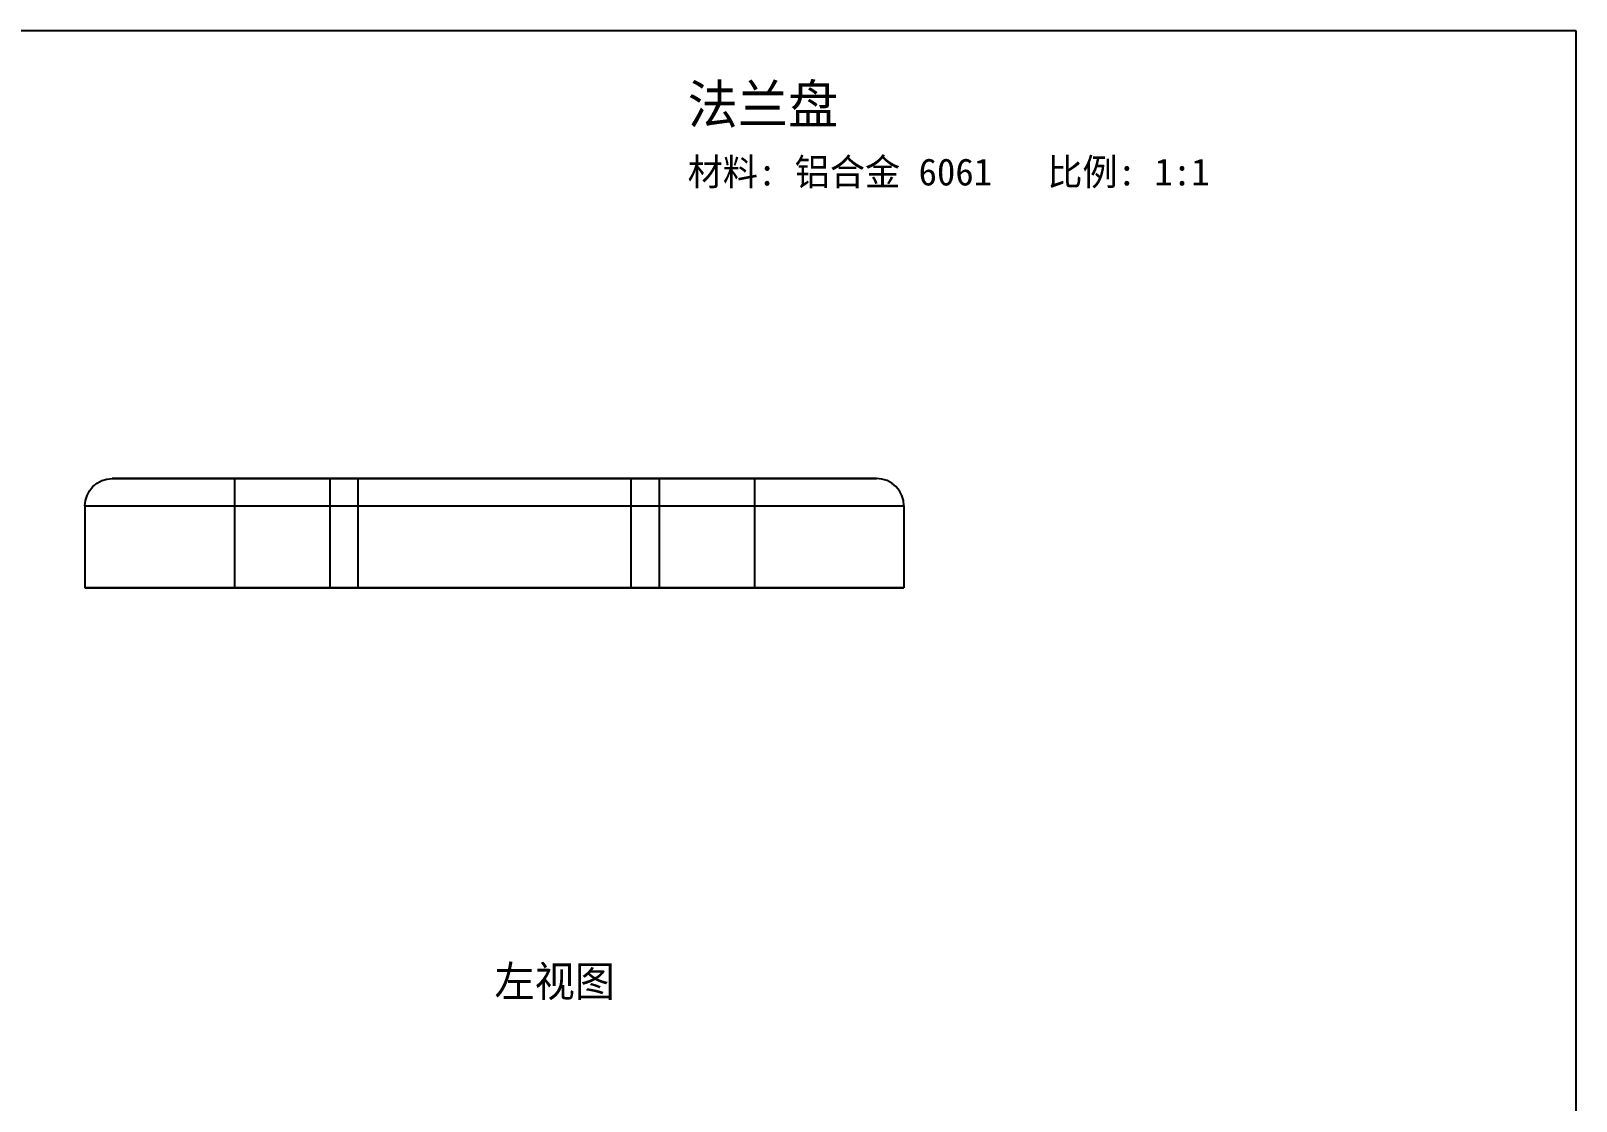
# Model space of a CAD drawing. Header units: metres. Extents: x 10 to 410, y 10 to 287.
# Drawn here: x 210 to 410, y 148.5 to 287 of the extents above; entities that cross this region are included whole.
import ezdxf

# ---------------------------------------------------------------- set-up
doc = ezdxf.new("R2010")
doc.units = ezdxf.units.M

msp = doc.modelspace()

# ---------------------------------------------------------------- linework, layer by layer
at = {"layer": 'BORDER'}
for p, q in [((410, 287), (10, 287)), ((410, 10), (410, 287))]:
    msp.add_line(p, q, dxfattribs=at)
at = {"layer": 'HIDDEN'}
for p, q in [((220.844369, 229.066667), (220.533333, 229.066667)), ((221.773566, 229.066667), (220.844369, 229.066667)), ((223.309238, 229.066667), (221.773566, 229.066667)), ((225.432073, 229.066667), (223.309238, 229.066667)), ((228.115376, 229.066667), (225.432073, 229.066667)), ((231.325403, 229.066667), (228.115376, 229.066667)), ((235.021785, 229.066667), (231.325403, 229.066667)), ((239.158038, 229.066667), (235.021785, 229.066667)), ((236.372663, 229.066667), (236.333783, 229.066667)), ((236.333783, 229.066667), (236.488812, 229.066667)), ((236.372663, 229.066667), (236.333783, 229.066667)), ((236.333783, 229.066667), (236.488812, 229.066667)), ((236.333783, 229.066667), (236.333783, 214.933333)), ((236.333783, 229.066667), (236.333783, 214.933333)), ((236.488812, 229.066667), (236.372663, 229.066667)), ((236.488812, 229.066667), (236.372663, 229.066667)), ((236.680771, 229.066667), (236.488812, 229.066667)), ((236.488812, 229.066667), (236.946126, 229.066667)), ((236.680771, 229.066667), (236.488812, 229.066667)), ((236.488812, 229.066667), (236.946126, 229.066667)), ((236.946126, 229.066667), (236.680771, 229.066667)), ((236.946126, 229.066667), (236.680771, 229.066667)), ((237.281538, 229.066667), (236.946126, 229.066667)), ((236.946126, 229.066667), (237.682792, 229.066667)), ((237.281538, 229.066667), (236.946126, 229.066667)), ((236.946126, 229.066667), (237.682792, 229.066667)), ((237.682792, 229.066667), (237.281538, 229.066667)), ((237.682792, 229.066667), (237.281538, 229.066667)), ((238.14484, 229.066667), (237.682792, 229.066667)), ((237.682792, 229.066667), (238.661871, 229.066667)), ((238.14484, 229.066667), (237.682792, 229.066667)), ((237.682792, 229.066667), (238.661871, 229.066667)), ((238.661871, 229.066667), (238.14484, 229.066667)), ((238.661871, 229.066667), (238.14484, 229.066667)), ((239.227385, 229.066667), (238.661871, 229.066667)), ((238.661871, 229.066667), (239.834269, 229.066667)), ((239.227385, 229.066667), (238.661871, 229.066667)), ((238.661871, 229.066667), (239.834269, 229.066667)), ((243.682147, 229.066667), (239.158038, 229.066667)), ((239.834269, 229.066667), (239.227385, 229.066667)), ((239.834269, 229.066667), (239.227385, 229.066667)), ((240.474891, 229.066667), (239.834269, 229.066667)), ((239.834269, 229.066667), (241.141195, 229.066667)), ((240.474891, 229.066667), (239.834269, 229.066667)), ((239.834269, 229.066667), (241.141195, 229.066667)), ((241.141195, 229.066667), (240.474891, 229.066667)), ((241.141195, 229.066667), (240.474891, 229.066667)), ((241.824803, 229.066667), (241.141195, 229.066667)), ((241.141195, 229.066667), (242.517116, 229.066667)), ((241.824803, 229.066667), (241.141195, 229.066667)), ((241.141195, 229.066667), (242.517116, 229.066667)), ((242.517116, 229.066667), (241.824803, 229.066667)), ((242.517116, 229.066667), (241.824803, 229.066667)), ((242.517116, 229.066667), (243.893038, 229.066667)), ((243.20943, 229.066667), (242.517116, 229.066667)), ((242.517116, 229.066667), (243.893038, 229.066667)), ((243.20943, 229.066667), (242.517116, 229.066667)), ((243.893038, 229.066667), (243.20943, 229.066667)), ((243.893038, 229.066667), (243.20943, 229.066667)), ((248.537218, 229.066667), (243.682147, 229.066667)), ((243.893038, 229.066667), (245.199964, 229.066667)), ((244.559342, 229.066667), (243.893038, 229.066667)), ((243.893038, 229.066667), (245.199964, 229.066667)), ((244.559342, 229.066667), (243.893038, 229.066667)), ((245.199964, 229.066667), (244.559342, 229.066667)), ((245.199964, 229.066667), (244.559342, 229.066667)), ((245.199964, 229.066667), (246.372362, 229.066667)), ((245.806848, 229.066667), (245.199964, 229.066667)), ((245.199964, 229.066667), (246.372362, 229.066667)), ((245.806848, 229.066667), (245.199964, 229.066667)), ((246.372362, 229.066667), (245.806848, 229.066667)), ((246.372362, 229.066667), (245.806848, 229.066667)), ((246.372362, 229.066667), (247.351441, 229.066667)), ((246.889393, 229.066667), (246.372362, 229.066667)), ((246.372362, 229.066667), (247.351441, 229.066667)), ((246.889393, 229.066667), (246.372362, 229.066667)), ((247.351441, 229.066667), (246.889393, 229.066667)), ((247.351441, 229.066667), (246.889393, 229.066667)), ((247.351441, 229.066667), (248.088107, 229.066667)), ((247.752694, 229.066667), (247.351441, 229.066667)), ((247.351441, 229.066667), (248.088107, 229.066667)), ((247.752694, 229.066667), (247.351441, 229.066667)), ((248.088107, 229.066667), (247.752694, 229.066667)), ((248.088107, 229.066667), (247.752694, 229.066667)), ((248.088107, 229.066667), (248.545421, 229.066667)), ((248.353462, 229.066667), (248.088107, 229.066667)), ((248.088107, 229.066667), (248.545421, 229.066667)), ((248.353462, 229.066667), (248.088107, 229.066667)), ((248.545421, 229.066667), (248.353462, 229.066667)), ((248.545421, 229.066667), (248.353462, 229.066667)), ((253.662196, 229.066667), (248.537218, 229.066667)), ((248.545421, 229.066667), (248.70045, 229.066667)), ((248.66157, 229.066667), (248.545421, 229.066667)), ((248.545421, 229.066667), (248.70045, 229.066667)), ((248.66157, 229.066667), (248.545421, 229.066667)), ((248.70045, 229.066667), (248.66157, 229.066667)), ((248.70045, 229.066667), (248.66157, 229.066667)), ((248.70045, 229.066667), (248.70045, 214.933333)), ((248.70045, 229.066667), (248.70045, 214.933333)), ((252.444418, 229.066667), (252.333333, 229.066667)), ((252.333333, 229.066667), (252.776274, 229.066667)), ((252.333333, 229.066667), (252.333333, 214.933333)), ((252.776274, 229.066667), (252.444418, 229.066667)), ((253.324728, 229.066667), (252.776274, 229.066667)), ((252.776274, 229.066667), (254.082883, 229.066667)), ((254.082883, 229.066667), (253.324728, 229.066667)), ((258.992631, 229.066667), (253.662196, 229.066667)), ((255.041206, 229.066667), (254.082883, 229.066667)), ((254.082883, 229.066667), (256.187644, 229.066667)), ((256.187644, 229.066667), (255.041206, 229.066667)), ((257.50778, 229.066667), (256.187644, 229.066667)), ((256.187644, 229.066667), (258.985014, 229.066667)), ((258.985014, 229.066667), (257.50778, 229.066667)), ((260.600767, 229.066667), (258.985014, 229.066667)), ((258.985014, 229.066667), (262.334721, 229.066667)), ((264.461491, 229.066667), (258.992631, 229.066667)), ((262.334721, 229.066667), (260.600767, 229.066667)), ((264.16507, 229.066667), (262.334721, 229.066667)), ((262.334721, 229.066667), (266.068797, 229.066667)), ((266.068797, 229.066667), (264.16507, 229.066667)), ((270, 229.066667), (264.461491, 229.066667)), ((268.021961, 229.066667), (266.068797, 229.066667)), ((266.068797, 229.066667), (270, 229.066667)), ((270, 229.066667), (268.021961, 229.066667)), ((275.538509, 229.066667), (270, 229.066667)), ((270, 229.066667), (273.931203, 229.066667)), ((271.978039, 229.066667), (270, 229.066667)), ((273.931203, 229.066667), (271.978039, 229.066667)), ((273.931203, 229.066667), (277.665279, 229.066667)), ((275.83493, 229.066667), (273.931203, 229.066667)), ((281.007369, 229.066667), (275.538509, 229.066667)), ((277.665279, 229.066667), (275.83493, 229.066667)), ((277.665279, 229.066667), (281.014986, 229.066667)), ((279.399233, 229.066667), (277.665279, 229.066667)), ((281.014986, 229.066667), (279.399233, 229.066667)), ((286.337804, 229.066667), (281.007369, 229.066667)), ((281.014986, 229.066667), (283.812356, 229.066667)), ((282.49222, 229.066667), (281.014986, 229.066667)), ((283.812356, 229.066667), (282.49222, 229.066667)), ((283.812356, 229.066667), (285.917117, 229.066667)), ((284.958794, 229.066667), (283.812356, 229.066667)), ((285.917117, 229.066667), (284.958794, 229.066667)), ((285.917117, 229.066667), (287.223726, 229.066667)), ((286.675272, 229.066667), (285.917117, 229.066667)), ((291.462782, 229.066667), (286.337804, 229.066667)), ((287.223726, 229.066667), (286.675272, 229.066667)), ((287.223726, 229.066667), (287.666667, 229.066667)), ((287.555582, 229.066667), (287.223726, 229.066667)), ((287.666667, 229.066667), (287.555582, 229.066667)), ((287.666667, 229.066667), (287.666667, 214.933333)), ((291.33843, 229.066667), (291.29955, 229.066667)), ((291.29955, 229.066667), (291.454579, 229.066667)), ((291.33843, 229.066667), (291.29955, 229.066667)), ((291.29955, 229.066667), (291.454579, 229.066667)), ((291.29955, 229.066667), (291.29955, 214.933333)), ((291.29955, 229.066667), (291.29955, 214.933333)), ((291.454579, 229.066667), (291.33843, 229.066667)), ((291.454579, 229.066667), (291.33843, 229.066667)), ((291.646538, 229.066667), (291.454579, 229.066667)), ((291.454579, 229.066667), (291.911893, 229.066667)), ((291.646538, 229.066667), (291.454579, 229.066667)), ((291.454579, 229.066667), (291.911893, 229.066667)), ((296.317853, 229.066667), (291.462782, 229.066667)), ((291.911893, 229.066667), (291.646538, 229.066667)), ((291.911893, 229.066667), (291.646538, 229.066667)), ((292.247306, 229.066667), (291.911893, 229.066667)), ((291.911893, 229.066667), (292.648559, 229.066667)), ((292.247306, 229.066667), (291.911893, 229.066667)), ((291.911893, 229.066667), (292.648559, 229.066667)), ((292.648559, 229.066667), (292.247306, 229.066667)), ((292.648559, 229.066667), (292.247306, 229.066667)), ((293.110607, 229.066667), (292.648559, 229.066667)), ((292.648559, 229.066667), (293.627638, 229.066667)), ((293.110607, 229.066667), (292.648559, 229.066667)), ((292.648559, 229.066667), (293.627638, 229.066667)), ((293.627638, 229.066667), (293.110607, 229.066667)), ((293.627638, 229.066667), (293.110607, 229.066667)), ((294.193152, 229.066667), (293.627638, 229.066667)), ((293.627638, 229.066667), (294.800036, 229.066667)), ((294.193152, 229.066667), (293.627638, 229.066667)), ((293.627638, 229.066667), (294.800036, 229.066667)), ((294.800036, 229.066667), (294.193152, 229.066667)), ((294.800036, 229.066667), (294.193152, 229.066667)), ((295.440658, 229.066667), (294.800036, 229.066667)), ((294.800036, 229.066667), (296.106962, 229.066667)), ((295.440658, 229.066667), (294.800036, 229.066667)), ((294.800036, 229.066667), (296.106962, 229.066667)), ((296.106962, 229.066667), (295.440658, 229.066667)), ((296.106962, 229.066667), (295.440658, 229.066667)), ((296.79057, 229.066667), (296.106962, 229.066667)), ((296.106962, 229.066667), (297.482884, 229.066667)), ((296.79057, 229.066667), (296.106962, 229.066667)), ((296.106962, 229.066667), (297.482884, 229.066667)), ((300.841962, 229.066667), (296.317853, 229.066667)), ((297.482884, 229.066667), (296.79057, 229.066667)), ((297.482884, 229.066667), (296.79057, 229.066667)), ((297.482884, 229.066667), (298.858805, 229.066667)), ((298.175197, 229.066667), (297.482884, 229.066667)), ((297.482884, 229.066667), (298.858805, 229.066667)), ((298.175197, 229.066667), (297.482884, 229.066667)), ((298.858805, 229.066667), (298.175197, 229.066667)), ((298.858805, 229.066667), (298.175197, 229.066667)), ((298.858805, 229.066667), (300.165731, 229.066667)), ((299.525109, 229.066667), (298.858805, 229.066667)), ((298.858805, 229.066667), (300.165731, 229.066667)), ((299.525109, 229.066667), (298.858805, 229.066667)), ((300.165731, 229.066667), (299.525109, 229.066667)), ((300.165731, 229.066667), (299.525109, 229.066667)), ((300.165731, 229.066667), (301.338129, 229.066667)), ((300.772615, 229.066667), (300.165731, 229.066667)), ((300.165731, 229.066667), (301.338129, 229.066667)), ((300.772615, 229.066667), (300.165731, 229.066667)), ((301.338129, 229.066667), (300.772615, 229.066667)), ((301.338129, 229.066667), (300.772615, 229.066667)), ((304.978215, 229.066667), (300.841962, 229.066667)), ((301.338129, 229.066667), (302.317208, 229.066667)), ((301.85516, 229.066667), (301.338129, 229.066667)), ((301.338129, 229.066667), (302.317208, 229.066667)), ((301.85516, 229.066667), (301.338129, 229.066667)), ((302.317208, 229.066667), (301.85516, 229.066667)), ((302.317208, 229.066667), (301.85516, 229.066667)), ((302.317208, 229.066667), (303.053874, 229.066667)), ((302.718462, 229.066667), (302.317208, 229.066667)), ((302.317208, 229.066667), (303.053874, 229.066667)), ((302.718462, 229.066667), (302.317208, 229.066667)), ((303.053874, 229.066667), (302.718462, 229.066667)), ((303.053874, 229.066667), (302.718462, 229.066667)), ((303.053874, 229.066667), (303.511188, 229.066667)), ((303.319229, 229.066667), (303.053874, 229.066667)), ((303.053874, 229.066667), (303.511188, 229.066667)), ((303.319229, 229.066667), (303.053874, 229.066667)), ((303.511188, 229.066667), (303.319229, 229.066667)), ((303.511188, 229.066667), (303.319229, 229.066667)), ((303.511188, 229.066667), (303.666217, 229.066667)), ((303.627337, 229.066667), (303.511188, 229.066667)), ((303.511188, 229.066667), (303.666217, 229.066667)), ((303.627337, 229.066667), (303.511188, 229.066667)), ((303.666217, 229.066667), (303.627337, 229.066667)), ((303.666217, 229.066667), (303.627337, 229.066667)), ((303.666217, 229.066667), (303.666217, 214.933333)), ((303.666217, 229.066667), (303.666217, 214.933333)), ((308.674597, 229.066667), (304.978215, 229.066667)), ((311.884624, 229.066667), (308.674597, 229.066667)), ((314.567927, 229.066667), (311.884624, 229.066667)), ((316.690762, 229.066667), (314.567927, 229.066667)), ((318.226434, 229.066667), (316.690762, 229.066667)), ((319.155631, 229.066667), (318.226434, 229.066667)), ((319.466667, 229.066667), (319.155631, 229.066667)), ((217.333253, 214.933333), (217, 214.933333)), ((218.328821, 214.933333), (217.333253, 214.933333)), ((219.974183, 214.933333), (218.328821, 214.933333)), ((222.24865, 214.933333), (219.974183, 214.933333)), ((225.123617, 214.933333), (222.24865, 214.933333)), ((228.562931, 214.933333), (225.123617, 214.933333)), ((232.523341, 214.933333), (228.562931, 214.933333)), ((236.955041, 214.933333), (232.523341, 214.933333)), ((236.372663, 214.933333), (236.333783, 214.933333)), ((236.333783, 214.933333), (236.488812, 214.933333)), ((236.372663, 214.933333), (236.333783, 214.933333)), ((236.333783, 214.933333), (236.488812, 214.933333)), ((236.488812, 214.933333), (236.372663, 214.933333)), ((236.488812, 214.933333), (236.372663, 214.933333)), ((236.680771, 214.933333), (236.488812, 214.933333)), ((236.488812, 214.933333), (236.946126, 214.933333)), ((236.680771, 214.933333), (236.488812, 214.933333)), ((236.488812, 214.933333), (236.946126, 214.933333)), ((236.946126, 214.933333), (236.680771, 214.933333)), ((236.946126, 214.933333), (236.680771, 214.933333)), ((237.281538, 214.933333), (236.946126, 214.933333)), ((236.946126, 214.933333), (237.682792, 214.933333)), ((237.281538, 214.933333), (236.946126, 214.933333)), ((236.946126, 214.933333), (237.682792, 214.933333)), ((241.8023, 214.933333), (236.955041, 214.933333)), ((237.682792, 214.933333), (237.281538, 214.933333)), ((237.682792, 214.933333), (237.281538, 214.933333)), ((238.14484, 214.933333), (237.682792, 214.933333)), ((237.682792, 214.933333), (238.661871, 214.933333)), ((238.14484, 214.933333), (237.682792, 214.933333)), ((237.682792, 214.933333), (238.661871, 214.933333)), ((238.661871, 214.933333), (238.14484, 214.933333)), ((238.661871, 214.933333), (238.14484, 214.933333)), ((239.227385, 214.933333), (238.661871, 214.933333)), ((238.661871, 214.933333), (239.834269, 214.933333)), ((239.227385, 214.933333), (238.661871, 214.933333)), ((238.661871, 214.933333), (239.834269, 214.933333)), ((239.834269, 214.933333), (239.227385, 214.933333)), ((239.834269, 214.933333), (239.227385, 214.933333)), ((240.474891, 214.933333), (239.834269, 214.933333)), ((239.834269, 214.933333), (241.141195, 214.933333)), ((240.474891, 214.933333), (239.834269, 214.933333)), ((239.834269, 214.933333), (241.141195, 214.933333)), ((241.141195, 214.933333), (240.474891, 214.933333)), ((241.141195, 214.933333), (240.474891, 214.933333)), ((241.824803, 214.933333), (241.141195, 214.933333)), ((241.141195, 214.933333), (242.517116, 214.933333)), ((241.824803, 214.933333), (241.141195, 214.933333)), ((241.141195, 214.933333), (242.517116, 214.933333)), ((247.004162, 214.933333), (241.8023, 214.933333)), ((242.517116, 214.933333), (241.824803, 214.933333)), ((242.517116, 214.933333), (241.824803, 214.933333)), ((242.517116, 214.933333), (243.893038, 214.933333)), ((243.20943, 214.933333), (242.517116, 214.933333)), ((242.517116, 214.933333), (243.893038, 214.933333)), ((243.20943, 214.933333), (242.517116, 214.933333)), ((243.893038, 214.933333), (243.20943, 214.933333)), ((243.893038, 214.933333), (243.20943, 214.933333)), ((243.893038, 214.933333), (245.199964, 214.933333)), ((244.559342, 214.933333), (243.893038, 214.933333)), ((243.893038, 214.933333), (245.199964, 214.933333)), ((244.559342, 214.933333), (243.893038, 214.933333)), ((245.199964, 214.933333), (244.559342, 214.933333)), ((245.199964, 214.933333), (244.559342, 214.933333)), ((245.199964, 214.933333), (246.372362, 214.933333)), ((245.806848, 214.933333), (245.199964, 214.933333)), ((245.199964, 214.933333), (246.372362, 214.933333)), ((245.806848, 214.933333), (245.199964, 214.933333)), ((246.372362, 214.933333), (245.806848, 214.933333)), ((246.372362, 214.933333), (245.806848, 214.933333)), ((246.372362, 214.933333), (247.351441, 214.933333)), ((246.889393, 214.933333), (246.372362, 214.933333)), ((246.372362, 214.933333), (247.351441, 214.933333)), ((246.889393, 214.933333), (246.372362, 214.933333)), ((247.351441, 214.933333), (246.889393, 214.933333)), ((247.351441, 214.933333), (246.889393, 214.933333)), ((252.49521, 214.933333), (247.004162, 214.933333)), ((247.351441, 214.933333), (248.088107, 214.933333)), ((247.752694, 214.933333), (247.351441, 214.933333)), ((247.351441, 214.933333), (248.088107, 214.933333)), ((247.752694, 214.933333), (247.351441, 214.933333)), ((248.088107, 214.933333), (247.752694, 214.933333)), ((248.088107, 214.933333), (247.752694, 214.933333)), ((248.088107, 214.933333), (248.545421, 214.933333)), ((248.353462, 214.933333), (248.088107, 214.933333)), ((248.088107, 214.933333), (248.545421, 214.933333)), ((248.353462, 214.933333), (248.088107, 214.933333)), ((248.545421, 214.933333), (248.353462, 214.933333)), ((248.545421, 214.933333), (248.353462, 214.933333)), ((248.545421, 214.933333), (248.70045, 214.933333)), ((248.66157, 214.933333), (248.545421, 214.933333)), ((248.545421, 214.933333), (248.70045, 214.933333)), ((248.66157, 214.933333), (248.545421, 214.933333)), ((248.70045, 214.933333), (248.66157, 214.933333)), ((248.70045, 214.933333), (248.66157, 214.933333)), ((252.444418, 214.933333), (252.333333, 214.933333)), ((252.333333, 214.933333), (252.776274, 214.933333)), ((252.776274, 214.933333), (252.444418, 214.933333)), ((258.206391, 214.933333), (252.49521, 214.933333)), ((253.324728, 214.933333), (252.776274, 214.933333)), ((252.776274, 214.933333), (254.082883, 214.933333)), ((254.082883, 214.933333), (253.324728, 214.933333)), ((255.041206, 214.933333), (254.082883, 214.933333)), ((254.082883, 214.933333), (256.187644, 214.933333)), ((256.187644, 214.933333), (255.041206, 214.933333)), ((257.50778, 214.933333), (256.187644, 214.933333)), ((256.187644, 214.933333), (258.985014, 214.933333)), ((258.985014, 214.933333), (257.50778, 214.933333)), ((264.065883, 214.933333), (258.206391, 214.933333)), ((260.600767, 214.933333), (258.985014, 214.933333)), ((258.985014, 214.933333), (262.334721, 214.933333)), ((262.334721, 214.933333), (260.600767, 214.933333)), ((264.16507, 214.933333), (262.334721, 214.933333)), ((262.334721, 214.933333), (266.068797, 214.933333)), ((270, 214.933333), (264.065883, 214.933333)), ((266.068797, 214.933333), (264.16507, 214.933333)), ((268.021961, 214.933333), (266.068797, 214.933333)), ((266.068797, 214.933333), (270, 214.933333)), ((270, 214.933333), (268.021961, 214.933333)), ((275.934117, 214.933333), (270, 214.933333)), ((270, 214.933333), (273.931203, 214.933333)), ((271.978039, 214.933333), (270, 214.933333)), ((273.931203, 214.933333), (271.978039, 214.933333)), ((273.931203, 214.933333), (277.665279, 214.933333)), ((275.83493, 214.933333), (273.931203, 214.933333)), ((277.665279, 214.933333), (275.83493, 214.933333)), ((281.793609, 214.933333), (275.934117, 214.933333)), ((277.665279, 214.933333), (281.014986, 214.933333)), ((279.399233, 214.933333), (277.665279, 214.933333)), ((281.014986, 214.933333), (279.399233, 214.933333)), ((281.014986, 214.933333), (283.812356, 214.933333)), ((282.49222, 214.933333), (281.014986, 214.933333)), ((287.50479, 214.933333), (281.793609, 214.933333)), ((283.812356, 214.933333), (282.49222, 214.933333)), ((283.812356, 214.933333), (285.917117, 214.933333)), ((284.958794, 214.933333), (283.812356, 214.933333)), ((285.917117, 214.933333), (284.958794, 214.933333)), ((285.917117, 214.933333), (287.223726, 214.933333)), ((286.675272, 214.933333), (285.917117, 214.933333)), ((287.223726, 214.933333), (286.675272, 214.933333)), ((287.223726, 214.933333), (287.666667, 214.933333)), ((287.555582, 214.933333), (287.223726, 214.933333)), ((292.995838, 214.933333), (287.50479, 214.933333)), ((287.666667, 214.933333), (287.555582, 214.933333)), ((291.33843, 214.933333), (291.29955, 214.933333)), ((291.29955, 214.933333), (291.454579, 214.933333)), ((291.33843, 214.933333), (291.29955, 214.933333)), ((291.29955, 214.933333), (291.454579, 214.933333)), ((291.454579, 214.933333), (291.33843, 214.933333)), ((291.454579, 214.933333), (291.33843, 214.933333)), ((291.646538, 214.933333), (291.454579, 214.933333)), ((291.454579, 214.933333), (291.911893, 214.933333)), ((291.646538, 214.933333), (291.454579, 214.933333)), ((291.454579, 214.933333), (291.911893, 214.933333)), ((291.911893, 214.933333), (291.646538, 214.933333)), ((291.911893, 214.933333), (291.646538, 214.933333)), ((292.247306, 214.933333), (291.911893, 214.933333)), ((291.911893, 214.933333), (292.648559, 214.933333)), ((292.247306, 214.933333), (291.911893, 214.933333)), ((291.911893, 214.933333), (292.648559, 214.933333)), ((292.648559, 214.933333), (292.247306, 214.933333)), ((292.648559, 214.933333), (292.247306, 214.933333)), ((293.110607, 214.933333), (292.648559, 214.933333)), ((292.648559, 214.933333), (293.627638, 214.933333)), ((293.110607, 214.933333), (292.648559, 214.933333)), ((292.648559, 214.933333), (293.627638, 214.933333)), ((298.1977, 214.933333), (292.995838, 214.933333)), ((293.627638, 214.933333), (293.110607, 214.933333)), ((293.627638, 214.933333), (293.110607, 214.933333)), ((294.193152, 214.933333), (293.627638, 214.933333)), ((293.627638, 214.933333), (294.800036, 214.933333)), ((294.193152, 214.933333), (293.627638, 214.933333)), ((293.627638, 214.933333), (294.800036, 214.933333)), ((294.800036, 214.933333), (294.193152, 214.933333)), ((294.800036, 214.933333), (294.193152, 214.933333)), ((295.440658, 214.933333), (294.800036, 214.933333)), ((294.800036, 214.933333), (296.106962, 214.933333)), ((295.440658, 214.933333), (294.800036, 214.933333)), ((294.800036, 214.933333), (296.106962, 214.933333)), ((296.106962, 214.933333), (295.440658, 214.933333)), ((296.106962, 214.933333), (295.440658, 214.933333)), ((296.79057, 214.933333), (296.106962, 214.933333)), ((296.106962, 214.933333), (297.482884, 214.933333)), ((296.79057, 214.933333), (296.106962, 214.933333)), ((296.106962, 214.933333), (297.482884, 214.933333)), ((297.482884, 214.933333), (296.79057, 214.933333)), ((297.482884, 214.933333), (296.79057, 214.933333)), ((297.482884, 214.933333), (298.858805, 214.933333)), ((298.175197, 214.933333), (297.482884, 214.933333)), ((297.482884, 214.933333), (298.858805, 214.933333)), ((298.175197, 214.933333), (297.482884, 214.933333)), ((298.858805, 214.933333), (298.175197, 214.933333)), ((298.858805, 214.933333), (298.175197, 214.933333)), ((303.044959, 214.933333), (298.1977, 214.933333)), ((298.858805, 214.933333), (300.165731, 214.933333)), ((299.525109, 214.933333), (298.858805, 214.933333)), ((298.858805, 214.933333), (300.165731, 214.933333)), ((299.525109, 214.933333), (298.858805, 214.933333)), ((300.165731, 214.933333), (299.525109, 214.933333)), ((300.165731, 214.933333), (299.525109, 214.933333)), ((300.165731, 214.933333), (301.338129, 214.933333)), ((300.772615, 214.933333), (300.165731, 214.933333)), ((300.165731, 214.933333), (301.338129, 214.933333)), ((300.772615, 214.933333), (300.165731, 214.933333)), ((301.338129, 214.933333), (300.772615, 214.933333)), ((301.338129, 214.933333), (300.772615, 214.933333)), ((301.338129, 214.933333), (302.317208, 214.933333)), ((301.85516, 214.933333), (301.338129, 214.933333)), ((301.338129, 214.933333), (302.317208, 214.933333)), ((301.85516, 214.933333), (301.338129, 214.933333)), ((302.317208, 214.933333), (301.85516, 214.933333)), ((302.317208, 214.933333), (301.85516, 214.933333)), ((302.317208, 214.933333), (303.053874, 214.933333)), ((302.718462, 214.933333), (302.317208, 214.933333)), ((302.317208, 214.933333), (303.053874, 214.933333)), ((302.718462, 214.933333), (302.317208, 214.933333)), ((303.053874, 214.933333), (302.718462, 214.933333)), ((303.053874, 214.933333), (302.718462, 214.933333)), ((307.476659, 214.933333), (303.044959, 214.933333)), ((303.053874, 214.933333), (303.511188, 214.933333)), ((303.319229, 214.933333), (303.053874, 214.933333)), ((303.053874, 214.933333), (303.511188, 214.933333)), ((303.319229, 214.933333), (303.053874, 214.933333)), ((303.511188, 214.933333), (303.319229, 214.933333)), ((303.511188, 214.933333), (303.319229, 214.933333)), ((303.511188, 214.933333), (303.666217, 214.933333)), ((303.627337, 214.933333), (303.511188, 214.933333)), ((303.511188, 214.933333), (303.666217, 214.933333)), ((303.627337, 214.933333), (303.511188, 214.933333)), ((303.666217, 214.933333), (303.627337, 214.933333)), ((303.666217, 214.933333), (303.627337, 214.933333)), ((311.437069, 214.933333), (307.476659, 214.933333)), ((314.876383, 214.933333), (311.437069, 214.933333)), ((317.75135, 214.933333), (314.876383, 214.933333)), ((320.025817, 214.933333), (317.75135, 214.933333)), ((321.671179, 214.933333), (320.025817, 214.933333)), ((322.666747, 214.933333), (321.671179, 214.933333)), ((323, 214.933333), (322.666747, 214.933333))]:
    msp.add_line(p, q, dxfattribs=at)
at = {"layer": 'OUTLINE'}
for p, q in [((217.595388, 227.496219), (218.034742, 228.031631)), ((218.034742, 228.031631), (218.570153, 228.471086)), ((218.570153, 228.471086), (219.181073, 228.797663)), ((219.181073, 228.797663), (219.843945, 228.998759)), ((219.843945, 228.998759), (220.533333, 229.066667)), ((220.533333, 229.066667), (221.773566, 229.066667)), ((221.773566, 229.066667), (225.432073, 229.066667)), ((225.432073, 229.066667), (231.325403, 229.066667)), ((231.325403, 229.066667), (239.158038, 229.066667)), ((239.158038, 229.066667), (248.537218, 229.066667)), ((248.537218, 229.066667), (258.992631, 229.066667)), ((258.992631, 229.066667), (270, 229.066667)), ((270, 229.066667), (281.007369, 229.066667)), ((281.007369, 229.066667), (291.462782, 229.066667)), ((291.462782, 229.066667), (300.841962, 229.066667)), ((300.841962, 229.066667), (308.674597, 229.066667)), ((308.674597, 229.066667), (314.567927, 229.066667)), ((314.567927, 229.066667), (318.226434, 229.066667)), ((318.226434, 229.066667), (319.466667, 229.066667)), ((320.156055, 228.998759), (319.466667, 229.066667)), ((320.818927, 228.797663), (320.156055, 228.998759)), ((321.429847, 228.471086), (320.818927, 228.797663)), ((321.965258, 228.031631), (321.429847, 228.471086)), ((322.404612, 227.496219), (321.965258, 228.031631)), ((217, 225.533333), (217.067882, 226.222601)), ((217.067882, 226.222601), (217.268919, 226.885385)), ((217.268919, 226.885385), (217.595388, 227.496219)), ((322.731081, 226.885385), (322.404612, 227.496219)), ((322.932118, 226.222601), (322.731081, 226.885385)), ((323, 225.533333), (322.932118, 226.222601)), ((217, 225.533333), (217, 214.933333)), ((217, 225.533333), (218.328821, 225.533333)), ((218.328821, 225.533333), (222.24865, 225.533333)), ((222.24865, 225.533333), (228.562931, 225.533333)), ((228.562931, 225.533333), (236.955041, 225.533333)), ((236.955041, 225.533333), (247.004162, 225.533333)), ((247.004162, 225.533333), (258.206391, 225.533333)), ((258.206391, 225.533333), (270, 225.533333)), ((270, 225.533333), (281.793609, 225.533333)), ((281.793609, 225.533333), (292.995838, 225.533333)), ((292.995838, 225.533333), (303.044959, 225.533333)), ((303.044959, 225.533333), (311.437069, 225.533333)), ((311.437069, 225.533333), (317.75135, 225.533333)), ((317.75135, 225.533333), (321.671179, 225.533333)), ((321.671179, 225.533333), (323, 225.533333)), ((323, 225.533333), (323, 214.933333)), ((217, 214.933333), (218.328821, 214.933333)), ((218.328821, 214.933333), (222.24865, 214.933333)), ((222.24865, 214.933333), (228.562931, 214.933333)), ((228.562931, 214.933333), (236.955041, 214.933333)), ((236.955041, 214.933333), (247.004162, 214.933333)), ((247.004162, 214.933333), (258.206391, 214.933333)), ((258.206391, 214.933333), (270, 214.933333)), ((270, 214.933333), (281.793609, 214.933333)), ((281.793609, 214.933333), (292.995838, 214.933333)), ((292.995838, 214.933333), (303.044959, 214.933333)), ((303.044959, 214.933333), (311.437069, 214.933333)), ((311.437069, 214.933333), (317.75135, 214.933333)), ((317.75135, 214.933333), (321.671179, 214.933333)), ((321.671179, 214.933333), (323, 214.933333))]:
    msp.add_line(p, q, dxfattribs=at)

# ---------------------------------------------------------------- texts
at = {"layer": 'TEXT'}
for s, height, p in [('法兰盘', 5, (295, 275)), ('材料: 铝合金 6061   比例: 1:1', 3.5, (295, 267)), ('左视图', 4, (270, 162))]:
    msp.add_text(s, height=height, dxfattribs=at).set_placement(p)

doc.saveas('drawing.dxf')
